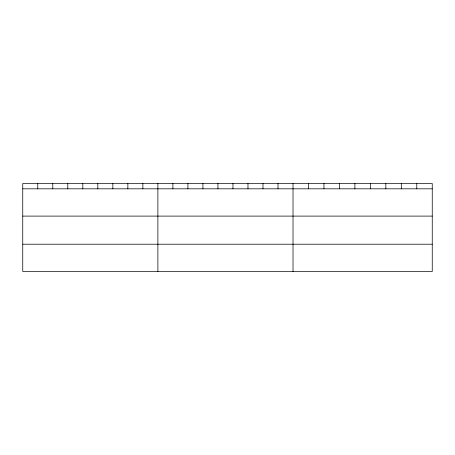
<?xml version="1.0" encoding="UTF-8"?>
<svg xmlns="http://www.w3.org/2000/svg" width="455" height="455" viewBox="0 0 455 455"><rect width="100%" height="100%" fill="white"/><g stroke="black" fill="none" stroke-linecap="round" stroke-linejoin="round"><path stroke-width="0.68" d="M432.25 188.819L432.25 271.493L22.75 271.493L22.75 183.507L432.25 183.507L432.25 188.819L22.75 188.819M22.75 216.102L432.25 216.102M22.75 244.21L432.25 244.21M416.78 183.507L416.78 188.819M401.31 183.507L401.31 188.819M385.84 183.507L385.84 188.819M370.37 183.507L370.37 188.819M354.9 183.507L354.9 188.819M339.43 183.507L339.43 188.819M323.96 183.507L323.96 188.819M308.49 183.507L308.49 188.819M293.02 183.507L293.02 271.493M278.005 183.507L278.005 188.819M262.99 183.507L262.99 188.819M247.975 183.507L247.975 188.819M232.96 183.507L232.96 188.819M217.945 183.507L217.945 188.819M202.93 183.507L202.93 188.819M187.915 183.507L187.915 188.819M172.9 183.507L172.9 188.819M157.885 183.507L157.885 271.493M142.87 183.507L142.87 188.819M127.855 183.507L127.855 188.819M112.84 183.507L112.84 188.819M97.825 183.507L97.825 188.819M82.81 183.507L82.81 188.819M67.795 183.507L67.795 188.819M52.78 183.507L52.78 188.819M37.765 183.507L37.765 188.819"/></g></svg>
